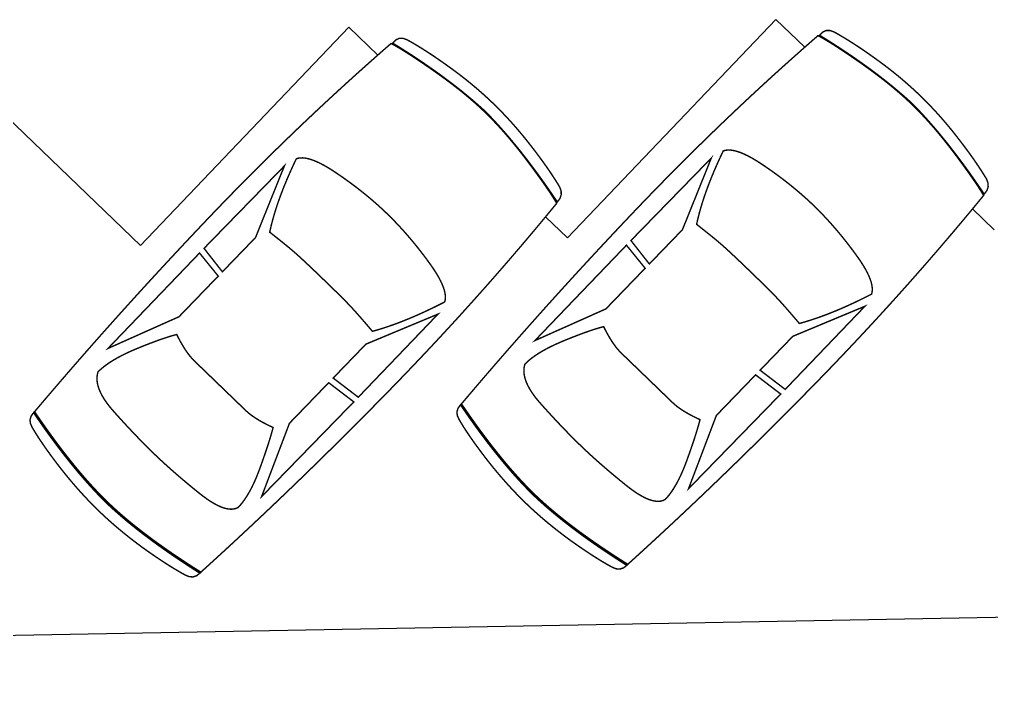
# Model space of a CAD drawing. Extents: x 346 to 515, y 162 to 297.
# Drawn here: x 401.11 to 408.7, y 176.51 to 181.78 of the extents above; entities that cross this region are included whole.
import ezdxf

# ---------------------------------------------------------------- set-up
doc = ezdxf.new("R2010")
doc.units = 0
doc.header["$LTSCALE"] = 35
for name, color, linetype in [('CAMADA_1', 7, 'CONTINUOUS'), ('LOCAÇÃO', 7, 'CONTINUOUS'), ('LPISO', 234, 'CONTINUOUS')]:
    doc.layers.add(name, color=color, linetype=linetype)

msp = doc.modelspace()

# ---------------------------------------------------------------- linework, layer by layer
at = {"layer": 'CAMADA_1', "color": 1, "linetype": 'Continuous', "const_width": 0.01109}
for points in [[(408.0764, 181.12507), (408.05984, 181.14024), (408.04307, 181.15539), (408.02609, 181.17052), (408.00891, 181.18563), (407.99152, 181.20072), (407.97392, 181.21579), (407.95612, 181.23084), (407.93811, 181.24586), (407.9199, 181.26088), (407.90149, 181.27586), (407.88287, 181.29084), (407.86405, 181.30579), (407.84503, 181.32072), (407.82581, 181.33563), (407.80639, 181.35052), (407.78677, 181.36539), (407.76695, 181.38025), (407.74693, 181.39508), (407.72672, 181.40989), (407.70631, 181.42469), (407.6857, 181.43946), (407.6649, 181.45421), (407.6439, 181.46895), (407.62271, 181.48367), (407.60133, 181.49836), (407.57976, 181.51304), (407.55799, 181.52769), (407.53603, 181.54234), (407.51388, 181.55695), (407.49154, 181.57155), (407.46901, 181.58613), (407.44629, 181.60069), (407.42338, 181.61523), (407.40029, 181.62975), (407.37701, 181.64425), (407.35355, 181.65873), (407.35355, 181.65873), (407.37732, 181.68366), (407.40408, 181.69621), (407.43399, 181.69641), (407.46723, 181.68425), (407.4866, 181.67337), (407.50634, 181.66204), (407.52646, 181.65024), (407.54695, 181.63797), (407.56781, 181.62523), (407.58903, 181.61203), (407.61061, 181.59834), (407.63255, 181.58417), (407.65485, 181.56952), (407.6775, 181.55439), (407.70049, 181.53876), (407.72384, 181.52264), (407.74753, 181.50603), (407.77156, 181.48892), (407.79592, 181.4713), (407.81762, 181.45563), (407.83912, 181.43982), (407.86042, 181.42389), (407.88153, 181.40783), (407.90243, 181.39165), (407.92313, 181.37534), (407.94363, 181.3589), (407.96391, 181.34235), (407.984, 181.32567), (408.00388, 181.30887), (408.02356, 181.29195), (408.04302, 181.27492), (408.06227, 181.25777), (408.08131, 181.2405), (408.10014, 181.22311), (408.11876, 181.20561), (408.13717, 181.188), (408.15555, 181.17009), (408.17379, 181.15199), (408.1919, 181.13371), (408.20987, 181.11523), (408.2277, 181.09656), (408.24541, 181.0777), (408.26299, 181.05865), (408.28045, 181.03939), (408.29777, 181.01993), (408.31498, 181.00028), (408.33207, 180.98042), (408.34904, 180.96035), (408.36589, 180.94008), (408.38263, 180.91959), (408.39926, 180.89889), (408.41578, 180.87798), (408.43219, 180.85685), (408.45064, 180.83311), (408.46859, 180.80969), (408.48601, 180.7866), (408.50294, 180.76383), (408.51936, 180.74139), (408.53527, 180.71929), (408.55069, 180.69751), (408.56561, 180.67608), (408.58005, 180.65499), (408.59399, 180.63424), (408.60744, 180.61384), (408.62042, 180.59379), (408.63291, 180.57409), (408.64493, 180.55476), (408.65647, 180.53578), (408.66809, 180.50462), (408.66908, 180.47458), (408.65926, 180.44566), (408.63848, 180.41785), (408.62269, 180.44129), (408.60691, 180.4645), (408.59114, 180.48751), (408.57539, 180.51029), (408.55966, 180.53287), (408.54394, 180.55523), (408.52823, 180.57738), (408.51253, 180.59931), (408.49685, 180.62102), (408.48117, 180.64252), (408.46552, 180.66381), (408.44987, 180.68487), (408.43423, 180.70572), (408.4186, 180.72636), (408.40298, 180.74678), (408.38737, 180.76698), (408.37176, 180.78696), (408.35617, 180.80673), (408.34059, 180.82628), (408.32501, 180.84561), (408.30944, 180.86472), (408.29387, 180.88362), (408.27832, 180.90229), (408.26276, 180.92075), (408.24721, 180.93898), (408.23167, 180.957), (408.21613, 180.9748), (408.2006, 180.99238), (408.18507, 181.00974), (408.16954, 181.02688), (408.15401, 181.0438), (408.13848, 181.06049), (408.12296, 181.07697), (408.10744, 181.09323), (408.09192, 181.10926), (408.0764, 181.12507)], [(404.74343, 181.0638), (404.72687, 181.07897), (404.7101, 181.09412), (404.69312, 181.10924), (404.67594, 181.12435), (404.65855, 181.13944), (404.64095, 181.15451), (404.62315, 181.16956), (404.60514, 181.18459), (404.58693, 181.1996), (404.56852, 181.21459), (404.5499, 181.22956), (404.53108, 181.24452), (404.51206, 181.25945), (404.49284, 181.27436), (404.47342, 181.28925), (404.4538, 181.30412), (404.43398, 181.31898), (404.41396, 181.33381), (404.39375, 181.34862), (404.37334, 181.36341), (404.35274, 181.37819), (404.33193, 181.39294), (404.31093, 181.40768), (404.28974, 181.42239), (404.26836, 181.43709), (404.24679, 181.45177), (404.22502, 181.46642), (404.20306, 181.48106), (404.18091, 181.49568), (404.15857, 181.51028), (404.13604, 181.52486), (404.11332, 181.53941), (404.09041, 181.55396), (404.06732, 181.56848), (404.04404, 181.58298), (404.02058, 181.59746), (404.02058, 181.59746), (404.04435, 181.62238), (404.07111, 181.63494), (404.10102, 181.63514), (404.13426, 181.62297), (404.15363, 181.6121), (404.17337, 181.60077), (404.19349, 181.58897), (404.21398, 181.5767), (404.23484, 181.56396), (404.25606, 181.55075), (404.27764, 181.53707), (404.29958, 181.5229), (404.32188, 181.50825), (404.34453, 181.49311), (404.36752, 181.47749), (404.39087, 181.46137), (404.41456, 181.44476), (404.43859, 181.42764), (404.46295, 181.41003), (404.48465, 181.39436), (404.50615, 181.37855), (404.52745, 181.36262), (404.54856, 181.34656), (404.56946, 181.33037), (404.59016, 181.31406), (404.61066, 181.29763), (404.63095, 181.28107), (404.65103, 181.2644), (404.67091, 181.2476), (404.69059, 181.23068), (404.71005, 181.21365), (404.7293, 181.19649), (404.74834, 181.17922), (404.76717, 181.16184), (404.78579, 181.14434), (404.8042, 181.12672), (404.82258, 181.10881), (404.84082, 181.09072), (404.85893, 181.07243), (404.8769, 181.05396), (404.89474, 181.03529), (404.91245, 181.01643), (404.93002, 180.99737), (404.94748, 180.97812), (404.9648, 180.95866), (404.98201, 180.93901), (404.9991, 180.91915), (405.01607, 180.89908), (405.03292, 180.8788), (405.04966, 180.85832), (405.06629, 180.83762), (405.08281, 180.81671), (405.09922, 180.79558), (405.11767, 180.77184), (405.13562, 180.74842), (405.15304, 180.72533), (405.16997, 180.70256), (405.18639, 180.68012), (405.2023, 180.65801), (405.21772, 180.63624), (405.23264, 180.6148), (405.24708, 180.59371), (405.26102, 180.57296), (405.27448, 180.55257), (405.28745, 180.53252), (405.29994, 180.51282), (405.31196, 180.49349), (405.3235, 180.47451), (405.33512, 180.44335), (405.33611, 180.41331), (405.3263, 180.38439), (405.30551, 180.35658), (405.28972, 180.38001), (405.27394, 180.40323), (405.25817, 180.42623), (405.24242, 180.44902), (405.22669, 180.4716), (405.21097, 180.49396), (405.19526, 180.5161), (405.17956, 180.53804), (405.16388, 180.55975), (405.14821, 180.58125), (405.13255, 180.60253), (405.1169, 180.6236), (405.10126, 180.64445), (405.08563, 180.66509), (405.07001, 180.68551), (405.0544, 180.70571), (405.0388, 180.72569), (405.0232, 180.74546), (405.00762, 180.76501), (404.99204, 180.78434), (404.97647, 180.80345), (404.9609, 180.82234), (404.94535, 180.84102), (404.92979, 180.85947), (404.91425, 180.87771), (404.8987, 180.89573), (404.88316, 180.91353), (404.86763, 180.93111), (404.8521, 180.94847), (404.83657, 180.96561), (404.82104, 180.98252), (404.80551, 180.99922), (404.78999, 181.0157), (404.77447, 181.03196), (404.75895, 181.04799), (404.74343, 181.0638)], [(405.12823, 178.07224), (405.1135, 178.08658), (405.09871, 178.10123), (405.08385, 178.11617), (405.06892, 178.13142), (405.05393, 178.14697), (405.03888, 178.16282), (405.02375, 178.17897), (405.00857, 178.19543), (404.99332, 178.21219), (404.978, 178.22924), (404.96262, 178.24661), (404.94718, 178.26427), (404.93167, 178.28224), (404.91609, 178.30051), (404.90046, 178.31908), (404.88475, 178.33796), (404.86899, 178.35714), (404.85316, 178.37662), (404.83727, 178.39641), (404.82131, 178.4165), (404.80529, 178.43689), (404.7892, 178.45759), (404.77306, 178.47859), (404.75685, 178.4999), (404.74057, 178.5215), (404.72424, 178.54342), (404.70783, 178.56564), (404.69137, 178.58816), (404.67485, 178.61098), (404.65826, 178.63412), (404.64161, 178.65755), (404.6249, 178.68129), (404.60812, 178.70534), (404.59129, 178.72969), (404.57439, 178.75434), (404.55743, 178.77931), (404.55743, 178.77931), (404.57293, 178.79768), (404.58847, 178.81605), (404.60402, 178.83443), (404.61961, 178.85281), (404.63522, 178.87119), (404.65087, 178.88958), (404.66653, 178.90797), (404.68222, 178.92636), (404.69794, 178.94476), (404.71369, 178.96315), (404.72947, 178.98156), (404.74527, 178.99996), (404.7611, 179.01836), (404.77695, 179.03677), (404.79284, 179.05518), (404.80874, 179.0736), (404.82468, 179.09201), (404.84064, 179.11043), (404.85663, 179.12886), (404.87264, 179.14728), (404.88868, 179.16571), (404.90475, 179.18414), (404.92085, 179.20257), (404.93697, 179.22101), (404.95312, 179.23945), (404.96929, 179.25789), (404.9855, 179.27633), (405.00172, 179.29478), (405.01798, 179.31323), (405.03426, 179.33168), (405.05057, 179.35014), (405.0669, 179.36859), (405.08327, 179.38706), (405.09966, 179.40551), (405.11607, 179.42398), (405.13251, 179.44245), (405.14898, 179.46092), (405.16547, 179.47939), (405.182, 179.49787), (405.19854, 179.51634), (405.21512, 179.53482), (405.23172, 179.55331), (405.24835, 179.57179), (405.265, 179.59028), (405.28168, 179.60877), (405.29839, 179.62726), (405.31512, 179.64576), (405.33188, 179.66425), (405.34866, 179.68275), (405.36547, 179.70125), (405.38231, 179.71976), (405.39918, 179.73827), (405.41607, 179.75677), (405.43299, 179.77529), (405.44993, 179.7938), (405.4669, 179.81232), (405.4839, 179.83083), (405.50092, 179.84936), (405.51797, 179.86788), (405.53505, 179.88641), (405.55215, 179.90493), (405.56928, 179.92346), (405.58643, 179.94199), (405.60361, 179.96053), (405.62082, 179.97907), (405.63806, 179.99761), (405.65531, 180.01615), (405.6726, 180.03469), (405.68991, 180.05324), (405.70725, 180.07178), (405.72462, 180.09034), (405.74201, 180.10889), (405.75943, 180.12744), (405.77687, 180.146), (405.79434, 180.16456), (405.81183, 180.18312), (405.82935, 180.20169), (405.8469, 180.22025), (405.86448, 180.23881), (405.88208, 180.25739), (405.88208, 180.25739), (405.89927, 180.27549), (405.91647, 180.29357), (405.93369, 180.31162), (405.95092, 180.32965), (405.96817, 180.34765), (405.98543, 180.36562), (406.00271, 180.38357), (406.02, 180.40149), (406.03731, 180.41938), (406.05463, 180.43726), (406.07196, 180.4551), (406.08931, 180.47292), (406.10668, 180.49071), (406.12406, 180.50847), (406.14145, 180.52621), (406.15886, 180.54393), (406.17628, 180.56161), (406.19372, 180.57927), (406.21117, 180.59691), (406.22864, 180.61452), (406.24612, 180.6321), (406.26361, 180.64966), (406.28112, 180.66719), (406.29865, 180.68469), (406.31619, 180.70217), (406.33374, 180.71963), (406.35131, 180.73705), (406.36889, 180.75445), (406.3865, 180.77183), (406.40411, 180.78918), (406.42174, 180.8065), (406.43938, 180.8238), (406.45704, 180.84107), (406.47471, 180.85832), (406.4924, 180.87554), (406.5101, 180.89273), (406.52781, 180.9099), (406.54555, 180.92705), (406.56329, 180.94416), (406.58106, 180.96125), (406.59883, 180.97832), (406.61662, 180.99536), (406.63443, 181.01237), (406.65225, 181.02936), (406.67008, 181.04632), (406.68793, 181.06326), (406.7058, 181.08017), (406.72368, 181.09705), (406.74157, 181.11391), (406.75948, 181.13074), (406.77741, 181.14755), (406.79535, 181.16433), (406.8133, 181.18109), (406.83127, 181.19782), (406.84925, 181.21453), (406.86726, 181.2312), (406.88527, 181.24786), (406.9033, 181.26449), (406.92134, 181.28109), (406.9394, 181.29766), (406.95748, 181.31422), (406.97557, 181.33074), (406.99367, 181.34724), (407.01179, 181.36372), (407.02993, 181.38017), (407.04808, 181.39659), (407.06624, 181.41299), (407.08442, 181.42936), (407.10262, 181.44571), (407.12083, 181.46202), (407.13905, 181.47832), (407.15729, 181.49459), (407.17555, 181.51084), (407.19382, 181.52706), (407.2121, 181.54325), (407.2304, 181.55941), (407.24872, 181.57556), (407.26705, 181.59167), (407.2854, 181.60777), (407.30376, 181.62383), (407.32213, 181.63988), (407.34053, 181.65589), (407.34053, 181.65589), (407.35448, 181.64865), (407.3696, 181.64042), (407.3859, 181.63119), (407.40337, 181.62097), (407.422, 181.60975), (407.4418, 181.59756), (407.46275, 181.58437), (407.48487, 181.57021), (407.50814, 181.55507), (407.53255, 181.53895), (407.55812, 181.52187), (407.58484, 181.50381), (407.61269, 181.48479), (407.64168, 181.46481), (407.67181, 181.44387), (407.6948, 181.42768), (407.71748, 181.41152), (407.73985, 181.39537), (407.76191, 181.37923), (407.78364, 181.3631), (407.80507, 181.34698), (407.82619, 181.33087), (407.84698, 181.31476), (407.86747, 181.29864), (407.88764, 181.28253), (407.9075, 181.26641), (407.92704, 181.25028), (407.94628, 181.23414), (407.96519, 181.21799), (407.9838, 181.20182), (408.00209, 181.18563), (408.02007, 181.16942), (408.03773, 181.15319), (408.05509, 181.13693), (408.07212, 181.12064), (408.08899, 181.10419), (408.10585, 181.08741), (408.12268, 181.07033), (408.1395, 181.05293), (408.15631, 181.03522), (408.17311, 181.01721), (408.18989, 180.99888), (408.20667, 180.98024), (408.22345, 180.96129), (408.24022, 180.94204), (408.25699, 180.92248), (408.27376, 180.90261), (408.29054, 180.88243), (408.30732, 180.86195), (408.32411, 180.84117), (408.3409, 180.82008), (408.35771, 180.79869), (408.37453, 180.777), (408.39136, 180.755), (408.40821, 180.73271), (408.43002, 180.70349), (408.45087, 180.67535), (408.47074, 180.64828), (408.48964, 180.62228), (408.50757, 180.59736), (408.52453, 180.57352), (408.54052, 180.55075), (408.55553, 180.52906), (408.56958, 180.50844), (408.58265, 180.4889), (408.59475, 180.47043), (408.60588, 180.45304), (408.61604, 180.43672), (408.62522, 180.42148), (408.63344, 180.40731), (408.63344, 180.40731), (408.61801, 180.38843), (408.60255, 180.36957), (408.58707, 180.35072), (408.57157, 180.33188), (408.55604, 180.31306), (408.54049, 180.29425), (408.5249, 180.27545), (408.5093, 180.25667), (408.49367, 180.2379), (408.47802, 180.21915), (408.46233, 180.20041), (408.44663, 180.18168), (408.4309, 180.16296), (408.41514, 180.14426), (408.39936, 180.12557), (408.38356, 180.10689), (408.36773, 180.08823), (408.35187, 180.06958), (408.33599, 180.05094), (408.32008, 180.03232), (408.30415, 180.01371), (408.28819, 179.99512), (408.27221, 179.97653), (408.25621, 179.95796), (408.24017, 179.93941), (408.22412, 179.92086), (408.20804, 179.90233), (408.19193, 179.88381), (408.1758, 179.86531), (408.15964, 179.84681), (408.14346, 179.82833), (408.12725, 179.80987), (408.11102, 179.79142), (408.09476, 179.77298), (408.07848, 179.75455), (408.06217, 179.73613), (408.04584, 179.71773), (408.02948, 179.69934), (408.0131, 179.68097), (407.99669, 179.66261), (407.98025, 179.64426), (407.9638, 179.62592), (407.94731, 179.60759), (407.9308, 179.58928), (407.91427, 179.57098), (407.89771, 179.55269), (407.88113, 179.53442), (407.86452, 179.51616), (407.84788, 179.49791), (407.83122, 179.47967), (407.81454, 179.46145), (407.79783, 179.44324), (407.7811, 179.42504), (407.76434, 179.40686), (407.74755, 179.38868), (407.73074, 179.37053), (407.7139, 179.35238), (407.69704, 179.33424), (407.68016, 179.31612), (407.66325, 179.29801), (407.64631, 179.27991), (407.62935, 179.26182), (407.61237, 179.24375), (407.59536, 179.22569), (407.57832, 179.20764), (407.56126, 179.1896), (407.54417, 179.17158), (407.52706, 179.15357), (407.50993, 179.13557), (407.49277, 179.11758), (407.47558, 179.09961), (407.45837, 179.08164), (407.44113, 179.06369), (407.42387, 179.04575), (407.40658, 179.02783), (407.38927, 179.00991), (407.37193, 178.99201), (407.35457, 178.97412), (407.33719, 178.95624), (407.31977, 178.93838), (407.30233, 178.92053), (407.28487, 178.90268), (407.28487, 178.90268), (407.26696, 178.88441), (407.24905, 178.86617), (407.23114, 178.84796), (407.21323, 178.82976), (407.19533, 178.8116), (407.17742, 178.79347), (407.15952, 178.77535), (407.14162, 178.75727), (407.12371, 178.73921), (407.10581, 178.72118), (407.08791, 178.70317), (407.07001, 178.68519), (407.05211, 178.66724), (407.03422, 178.64931), (407.01632, 178.63141), (406.99843, 178.61354), (406.98054, 178.59569), (406.96265, 178.57787), (406.94476, 178.56007), (406.92687, 178.5423), (406.90898, 178.52456), (406.89109, 178.50685), (406.87321, 178.48916), (406.85532, 178.4715), (406.83744, 178.45386), (406.81956, 178.43626), (406.80167, 178.41867), (406.7838, 178.40112), (406.76592, 178.38359), (406.74804, 178.36609), (406.73016, 178.34862), (406.71229, 178.33117), (406.69442, 178.31375), (406.67654, 178.29635), (406.65867, 178.27899), (406.6408, 178.26165), (406.62293, 178.24433), (406.60506, 178.22704), (406.5872, 178.20978), (406.56933, 178.19255), (406.55147, 178.17535), (406.5336, 178.15817), (406.51574, 178.14102), (406.49788, 178.12389), (406.48002, 178.10679), (406.46216, 178.08972), (406.4443, 178.07268), (406.42645, 178.05566), (406.40859, 178.03868), (406.39074, 178.02171), (406.37289, 178.00478), (406.35503, 177.98787), (406.33719, 177.97099), (406.31933, 177.95414), (406.30149, 177.93731), (406.28364, 177.92051), (406.26579, 177.90374), (406.24795, 177.887), (406.2301, 177.87028), (406.21226, 177.85359), (406.19442, 177.83693), (406.17658, 177.8203), (406.15874, 177.80369), (406.1409, 177.78711), (406.12307, 177.77056), (406.10523, 177.75403), (406.0874, 177.73754), (406.06956, 177.72106), (406.05173, 177.70463), (406.0339, 177.68821), (406.01607, 177.67182), (405.99824, 177.65546), (405.98041, 177.63913), (405.96259, 177.62283), (405.94476, 177.60655), (405.92694, 177.59031), (405.90911, 177.57408), (405.89129, 177.55789), (405.87347, 177.54173), (405.85566, 177.52559), (405.85566, 177.52559), (405.82997, 177.54181), (405.80461, 177.55797), (405.77956, 177.57407), (405.75482, 177.59011), (405.7304, 177.60609), (405.70629, 177.62202), (405.6825, 177.63788), (405.65902, 177.65369), (405.63585, 177.66943), (405.61301, 177.68512), (405.59047, 177.70075), (405.56824, 177.71632), (405.54633, 177.73183), (405.52473, 177.74728), (405.50345, 177.76267), (405.48248, 177.778), (405.46181, 177.79327), (405.44146, 177.80849), (405.42142, 177.82365), (405.4017, 177.83874), (405.38228, 177.85378), (405.36318, 177.86876), (405.34438, 177.88367), (405.3259, 177.89853), (405.30773, 177.91333), (405.28986, 177.92808), (405.27231, 177.94276), (405.25507, 177.95738), (405.23813, 177.97195), (405.22151, 177.98645), (405.20519, 178.00089), (405.18918, 178.01528), (405.17348, 178.02961), (405.15809, 178.04388), (405.14301, 178.05809), (405.12823, 178.07224)], [(401.79526, 178.01096), (401.78053, 178.02531), (401.76574, 178.03995), (401.75088, 178.0549), (401.73595, 178.07014), (401.72096, 178.08569), (401.70591, 178.10154), (401.69079, 178.1177), (401.6756, 178.13415), (401.66035, 178.15091), (401.64503, 178.16797), (401.62965, 178.18533), (401.61421, 178.203), (401.5987, 178.22097), (401.58312, 178.23924), (401.56749, 178.25781), (401.55179, 178.27669), (401.53602, 178.29587), (401.52019, 178.31535), (401.5043, 178.33514), (401.48834, 178.35523), (401.47232, 178.37562), (401.45623, 178.39632), (401.44009, 178.41732), (401.42388, 178.43862), (401.4076, 178.46023), (401.39127, 178.48215), (401.37486, 178.50436), (401.35841, 178.52689), (401.34188, 178.54971), (401.32529, 178.57284), (401.30864, 178.59628), (401.29193, 178.62002), (401.27515, 178.64407), (401.25832, 178.66842), (401.24142, 178.69307), (401.22446, 178.71803), (401.22446, 178.71803), (401.23996, 178.7364), (401.2555, 178.75478), (401.27105, 178.77316), (401.28664, 178.79154), (401.30226, 178.80992), (401.3179, 178.82831), (401.33356, 178.8467), (401.34925, 178.86509), (401.36497, 178.88348), (401.38072, 178.90188), (401.3965, 178.92028), (401.4123, 178.93868), (401.42813, 178.95709), (401.44398, 178.9755), (401.45987, 178.99391), (401.47577, 179.01233), (401.49171, 179.03074), (401.50767, 179.04916), (401.52366, 179.06759), (401.53967, 179.08601), (401.55571, 179.10444), (401.57178, 179.12287), (401.58788, 179.1413), (401.604, 179.15974), (401.62015, 179.17818), (401.63632, 179.19662), (401.65253, 179.21506), (401.66875, 179.23351), (401.68501, 179.25196), (401.70129, 179.27041), (401.7176, 179.28887), (401.73393, 179.30732), (401.7503, 179.32578), (401.76669, 179.34424), (401.7831, 179.36271), (401.79954, 179.38117), (401.81601, 179.39965), (401.8325, 179.41812), (401.84903, 179.43659), (401.86557, 179.45507), (401.88215, 179.47355), (401.89875, 179.49203), (401.91538, 179.51052), (401.93203, 179.52901), (401.94871, 179.5475), (401.96542, 179.56599), (401.98215, 179.58448), (401.99891, 179.60298), (402.01569, 179.62148), (402.03251, 179.63998), (402.04934, 179.65849), (402.06621, 179.67699), (402.0831, 179.6955), (402.10002, 179.71401), (402.11696, 179.73253), (402.13393, 179.75104), (402.15093, 179.76956), (402.16795, 179.78808), (402.185, 179.80661), (402.20208, 179.82513), (402.21918, 179.84366), (402.23631, 179.86219), (402.25346, 179.88072), (402.27064, 179.89926), (402.28785, 179.9178), (402.30509, 179.93633), (402.32235, 179.95487), (402.33963, 179.97342), (402.35694, 179.99197), (402.37428, 180.01051), (402.39165, 180.02906), (402.40904, 180.04762), (402.42646, 180.06617), (402.4439, 180.08473), (402.46137, 180.10329), (402.47886, 180.12185), (402.49638, 180.14041), (402.51393, 180.15898), (402.53151, 180.17754), (402.54911, 180.19611), (402.54911, 180.19611), (402.5663, 180.21422), (402.5835, 180.2323), (402.60072, 180.25035), (402.61795, 180.26838), (402.6352, 180.28637), (402.65247, 180.30435), (402.66974, 180.3223), (402.68703, 180.34022), (402.70434, 180.35811), (402.72166, 180.37598), (402.73899, 180.39383), (402.75634, 180.41164), (402.77371, 180.42943), (402.79109, 180.4472), (402.80848, 180.46494), (402.82589, 180.48265), (402.84331, 180.50034), (402.86075, 180.518), (402.8782, 180.53564), (402.89567, 180.55324), (402.91315, 180.57083), (402.93064, 180.58839), (402.94815, 180.60592), (402.96568, 180.62342), (402.98322, 180.6409), (403.00077, 180.65835), (403.01834, 180.67578), (403.03593, 180.69318), (403.05353, 180.71056), (403.07114, 180.72791), (403.08877, 180.74523), (403.10641, 180.76253), (403.12407, 180.7798), (403.14174, 180.79704), (403.15943, 180.81427), (403.17713, 180.83146), (403.19484, 180.84863), (403.21258, 180.86577), (403.23032, 180.88289), (403.24809, 180.89998), (403.26586, 180.91704), (403.28365, 180.93408), (403.30146, 180.9511), (403.31928, 180.96808), (403.33711, 180.98505), (403.35496, 181.00198), (403.37283, 181.01889), (403.39071, 181.03578), (403.4086, 181.05264), (403.42651, 181.06947), (403.44444, 181.08628), (403.46238, 181.10306), (403.48033, 181.11982), (403.4983, 181.13655), (403.51628, 181.15325), (403.53429, 181.16993), (403.5523, 181.18658), (403.57033, 181.20321), (403.58837, 181.21981), (403.60643, 181.23639), (403.62451, 181.25294), (403.6426, 181.26947), (403.6607, 181.28597), (403.67882, 181.30244), (403.69696, 181.31889), (403.71511, 181.33532), (403.73327, 181.35171), (403.75145, 181.36809), (403.76965, 181.38443), (403.78786, 181.40075), (403.80608, 181.41705), (403.82432, 181.43332), (403.84258, 181.44956), (403.86085, 181.46578), (403.87913, 181.48197), (403.89743, 181.49814), (403.91575, 181.51429), (403.93408, 181.5304), (403.95243, 181.5465), (403.97079, 181.56256), (403.98916, 181.5786), (404.00756, 181.59462), (404.00756, 181.59462), (404.02151, 181.58738), (404.03663, 181.57915), (404.05293, 181.56992), (404.0704, 181.55969), (404.08903, 181.54848), (404.10883, 181.53628), (404.12978, 181.5231), (404.1519, 181.50893), (404.17517, 181.4938), (404.19958, 181.47768), (404.22515, 181.46059), (404.25187, 181.44254), (404.27972, 181.42352), (404.30871, 181.40353), (404.33884, 181.38259), (404.36183, 181.36641), (404.38451, 181.35024), (404.40688, 181.33409), (404.42894, 181.31795), (404.45068, 181.30183), (404.4721, 181.28571), (404.49322, 181.2696), (404.51401, 181.25348), (404.5345, 181.23737), (404.55467, 181.22126), (404.57453, 181.20514), (404.59407, 181.18901), (404.61331, 181.17287), (404.63223, 181.15672), (404.65083, 181.14055), (404.66912, 181.12436), (404.6871, 181.10815), (404.70476, 181.09192), (404.72212, 181.07566), (404.73915, 181.05937), (404.75603, 181.04291), (404.77288, 181.02614), (404.78971, 181.00906), (404.80653, 180.99166), (404.82334, 180.97395), (404.84014, 180.95593), (404.85692, 180.9376), (404.8737, 180.91896), (404.89048, 180.90002), (404.90725, 180.88076), (404.92402, 180.8612), (404.94079, 180.84133), (404.95757, 180.82116), (404.97435, 180.80068), (404.99114, 180.7799), (405.00793, 180.75881), (405.02474, 180.73742), (405.04156, 180.71573), (405.05839, 180.69373), (405.07524, 180.67144), (405.09706, 180.64222), (405.1179, 180.61407), (405.13777, 180.587), (405.15667, 180.56101), (405.1746, 180.53609), (405.19156, 180.51225), (405.20755, 180.48948), (405.22256, 180.46778), (405.23661, 180.44717), (405.24968, 180.42762), (405.26178, 180.40916), (405.27291, 180.39176), (405.28307, 180.37545), (405.29225, 180.3602), (405.30047, 180.34604), (405.30047, 180.34604), (405.28504, 180.32716), (405.26958, 180.3083), (405.2541, 180.28945), (405.2386, 180.27061), (405.22307, 180.25179), (405.20752, 180.23298), (405.19193, 180.21418), (405.17633, 180.1954), (405.1607, 180.17663), (405.14505, 180.15788), (405.12936, 180.13913), (405.11366, 180.1204), (405.09793, 180.10169), (405.08217, 180.08298), (405.06639, 180.0643), (405.05059, 180.04562), (405.03476, 180.02696), (405.0189, 180.00831), (405.00302, 179.98967), (404.98711, 179.97105), (404.97118, 179.95244), (404.95522, 179.93384), (404.93924, 179.91526), (404.92324, 179.89669), (404.9072, 179.87813), (404.89115, 179.85959), (404.87507, 179.84106), (404.85896, 179.82254), (404.84283, 179.80403), (404.82667, 179.78554), (404.81049, 179.76706), (404.79428, 179.7486), (404.77805, 179.73014), (404.76179, 179.7117), (404.74551, 179.69328), (404.7292, 179.67486), (404.71287, 179.65646), (404.69651, 179.63807), (404.68013, 179.6197), (404.66372, 179.60133), (404.64728, 179.58298), (404.63083, 179.56465), (404.61434, 179.54632), (404.59784, 179.52801), (404.5813, 179.50971), (404.56474, 179.49142), (404.54816, 179.47315), (404.53155, 179.45489), (404.51491, 179.43664), (404.49825, 179.4184), (404.48157, 179.40018), (404.46486, 179.38197), (404.44813, 179.36377), (404.43137, 179.34558), (404.41458, 179.32741), (404.39777, 179.30925), (404.38094, 179.2911), (404.36407, 179.27297), (404.34719, 179.25484), (404.33028, 179.23673), (404.31334, 179.21864), (404.29638, 179.20055), (404.2794, 179.18248), (404.26239, 179.16442), (404.24535, 179.14637), (404.22829, 179.12833), (404.2112, 179.11031), (404.19409, 179.0923), (404.17696, 179.0743), (404.1598, 179.05631), (404.14261, 179.03833), (404.1254, 179.02037), (404.10816, 179.00242), (404.0909, 178.98448), (404.07361, 178.96655), (404.0563, 178.94864), (404.03896, 178.93074), (404.0216, 178.91285), (404.00422, 178.89497), (403.9868, 178.8771), (403.96937, 178.85925), (403.9519, 178.84141), (403.9519, 178.84141), (403.93399, 178.82314), (403.91608, 178.8049), (403.89817, 178.78668), (403.88027, 178.76849), (403.86236, 178.75033), (403.84445, 178.73219), (403.82655, 178.71408), (403.80865, 178.696), (403.79074, 178.67794), (403.77284, 178.6599), (403.75494, 178.6419), (403.73704, 178.62392), (403.71914, 178.60597), (403.70125, 178.58804), (403.68335, 178.57014), (403.66546, 178.55226), (403.64757, 178.53442), (403.62968, 178.51659), (403.61179, 178.4988), (403.5939, 178.48103), (403.57601, 178.46329), (403.55812, 178.44558), (403.54024, 178.42789), (403.52235, 178.41023), (403.50447, 178.39259), (403.48659, 178.37498), (403.4687, 178.3574), (403.45083, 178.33985), (403.43295, 178.32232), (403.41507, 178.30482), (403.39719, 178.28734), (403.37932, 178.26989), (403.36145, 178.25248), (403.34357, 178.23508), (403.3257, 178.21771), (403.30783, 178.20037), (403.28996, 178.18306), (403.27209, 178.16577), (403.25423, 178.14851), (403.23636, 178.13128), (403.2185, 178.11408), (403.20063, 178.0969), (403.18277, 178.07974), (403.16491, 178.06262), (403.14705, 178.04552), (403.12919, 178.02845), (403.11134, 178.01141), (403.09348, 177.99439), (403.07562, 177.9774), (403.05777, 177.96044), (403.03992, 177.94351), (403.02206, 177.9266), (403.00422, 177.90972), (402.98636, 177.89286), (402.96852, 177.87604), (402.95067, 177.85924), (402.93282, 177.84247), (402.91498, 177.82572), (402.89713, 177.80901), (402.87929, 177.79232), (402.86145, 177.77566), (402.84361, 177.75902), (402.82577, 177.74242), (402.80793, 177.72584), (402.7901, 177.70929), (402.77226, 177.69276), (402.75443, 177.67626), (402.73659, 177.65979), (402.71876, 177.64335), (402.70093, 177.62694), (402.6831, 177.61055), (402.66527, 177.59419), (402.64744, 177.57786), (402.62962, 177.56156), (402.61179, 177.54528), (402.59397, 177.52903), (402.57615, 177.51281), (402.55832, 177.49662), (402.5405, 177.48045), (402.52269, 177.46432), (402.52269, 177.46432), (402.497, 177.48053), (402.47164, 177.4967), (402.44659, 177.5128), (402.42185, 177.52884), (402.39743, 177.54482), (402.37332, 177.56074), (402.34953, 177.57661), (402.32605, 177.59241), (402.30289, 177.60816), (402.28004, 177.62385), (402.2575, 177.63948), (402.23527, 177.65504), (402.21336, 177.67056), (402.19176, 177.68601), (402.17048, 177.7014), (402.14951, 177.71673), (402.12884, 177.732), (402.10849, 177.74722), (402.08846, 177.76237), (402.06873, 177.77747), (402.04931, 177.79251), (402.03021, 177.80748), (402.01141, 177.8224), (401.99293, 177.83726), (401.97476, 177.85206), (401.95689, 177.8668), (401.93934, 177.88148), (401.9221, 177.89611), (401.90516, 177.91067), (401.88854, 177.92518), (401.87222, 177.93962), (401.85621, 177.95401), (401.84051, 177.96834), (401.82512, 177.98261), (401.81004, 177.99682), (401.79526, 178.01096)], [(403.47773, 179.75316), (403.50559, 179.7262), (403.53176, 179.70077), (403.55626, 179.67686), (403.57909, 179.65445), (403.60026, 179.63355), (403.61979, 179.61413), (403.63768, 179.59618), (403.65394, 179.57971), (403.66859, 179.56468), (403.68163, 179.55111), (403.69447, 179.53748), (403.70847, 179.52231), (403.72365, 179.5056), (403.73998, 179.48737), (403.75747, 179.4676), (403.77611, 179.44631), (403.79589, 179.4235), (403.81682, 179.39918), (403.83888, 179.37336), (403.86207, 179.34603), (403.8833, 179.3519), (403.90472, 179.35808), (403.92632, 179.36459), (403.94811, 179.37142), (403.9701, 179.37857), (403.99228, 179.38604), (404.01465, 179.39383), (404.03722, 179.40194), (404.05998, 179.41038), (404.08294, 179.41913), (404.10611, 179.42821), (404.12947, 179.4376), (404.15304, 179.44732), (404.17682, 179.45736), (404.20079, 179.46772), (404.22498, 179.4784), (404.24937, 179.48941), (404.27398, 179.50073), (404.2988, 179.51237), (404.32383, 179.52434), (404.34908, 179.53663), (404.37454, 179.54924), (404.40022, 179.56217), (404.42613, 179.57542), (404.42998, 179.59109), (404.43161, 179.60818), (404.43099, 179.62668), (404.42812, 179.6466), (404.423, 179.66793), (404.4156, 179.69067), (404.40593, 179.71483), (404.39397, 179.74041), (404.37971, 179.76739), (404.36315, 179.79579), (404.34427, 179.82561), (404.32307, 179.85683), (404.29954, 179.88947), (404.28287, 179.91214), (404.26614, 179.9345), (404.24935, 179.95656), (404.2325, 179.97831), (404.21559, 179.99975), (404.19863, 180.02088), (404.18161, 180.0417), (404.16454, 180.06221), (404.14743, 180.08241), (404.13026, 180.1023), (404.11306, 180.12187), (404.09581, 180.14114), (404.07852, 180.16008), (404.06119, 180.17872), (404.04383, 180.19703), (404.02644, 180.21504), (404.00901, 180.23272), (403.99156, 180.25009), (403.97408, 180.26714), (403.97408, 180.26714), (403.95618, 180.28426), (403.93799, 180.30131), (403.91953, 180.31828), (403.90079, 180.33517), (403.88176, 180.352), (403.86245, 180.36874), (403.84285, 180.38542), (403.82297, 180.40202), (403.80278, 180.41855), (403.78231, 180.43501), (403.76154, 180.4514), (403.74047, 180.46772), (403.71909, 180.48397), (403.69742, 180.50016), (403.67543, 180.51628), (403.65315, 180.53233), (403.63054, 180.54831), (403.60763, 180.56424), (403.5844, 180.58009), (403.5844, 180.58009), (403.55115, 180.60229), (403.51936, 180.62224), (403.48905, 180.63992), (403.46022, 180.65537), (403.43286, 180.66856), (403.407, 180.67952), (403.38262, 180.68824), (403.35973, 180.69474), (403.33835, 180.69901), (403.31847, 180.70106), (403.3001, 180.70089), (403.28324, 180.69852), (403.2679, 180.69394), (403.25516, 180.66716), (403.24277, 180.64064), (403.23073, 180.61438), (403.21906, 180.58838), (403.20775, 180.56263), (403.19679, 180.53714), (403.18618, 180.5119), (403.17594, 180.48691), (403.16604, 180.46217), (403.15651, 180.43769), (403.14732, 180.41345), (403.1385, 180.38946), (403.13002, 180.36572), (403.12191, 180.34222), (403.11414, 180.31897), (403.10673, 180.29596), (403.09967, 180.27319), (403.09296, 180.25067), (403.0866, 180.22838), (403.0806, 180.20634), (403.07494, 180.18453), (403.06964, 180.16296), (403.06469, 180.14162), (403.06009, 180.12051), (403.09039, 180.09671), (403.11884, 180.07418), (403.14546, 180.05292), (403.17022, 180.03294), (403.19313, 180.01424), (403.21416, 179.99684), (403.23333, 179.98074), (403.25062, 179.96595), (403.26602, 179.95247), (403.28009, 179.93986), (403.29576, 179.92561), (403.31301, 179.90972), (403.33184, 179.8922), (403.35224, 179.87306), (403.37422, 179.8523), (403.39776, 179.82992), (403.42286, 179.80594), (403.44952, 179.78035), (403.47773, 179.75316)], [(406.50775, 180.69956), (405.88036, 180.05523), (406.02383, 179.87215), (406.28228, 180.13977), (406.50775, 180.69956)], [(406.8107, 179.81443), (406.83856, 179.78747), (406.86473, 179.76204), (406.88923, 179.73813), (406.91206, 179.71572), (406.93323, 179.69482), (406.95276, 179.6754), (406.97065, 179.65745), (406.98691, 179.64098), (407.00156, 179.62595), (407.0146, 179.61238), (407.02744, 179.59875), (407.04144, 179.58358), (407.05662, 179.56687), (407.07295, 179.54864), (407.09044, 179.52887), (407.10908, 179.50758), (407.12886, 179.48477), (407.14979, 179.46046), (407.17185, 179.43463), (407.19504, 179.4073), (407.21627, 179.41317), (407.23769, 179.41936), (407.25929, 179.42586), (407.28108, 179.43269), (407.30307, 179.43984), (407.32525, 179.44731), (407.34762, 179.4551), (407.37019, 179.46322), (407.39295, 179.47165), (407.41591, 179.4804), (407.43908, 179.48948), (407.46244, 179.49888), (407.48601, 179.5086), (407.50979, 179.51863), (407.53376, 179.52899), (407.55795, 179.53967), (407.58234, 179.55068), (407.60695, 179.562), (407.63177, 179.57365), (407.6568, 179.58561), (407.68205, 179.5979), (407.70751, 179.61051), (407.73319, 179.62344), (407.7591, 179.63669), (407.76295, 179.65237), (407.76457, 179.66945), (407.76396, 179.68795), (407.76109, 179.70787), (407.75597, 179.7292), (407.74857, 179.75195), (407.7389, 179.77611), (407.72694, 179.80168), (407.71268, 179.82867), (407.69612, 179.85707), (407.67724, 179.88688), (407.65604, 179.91811), (407.63251, 179.95075), (407.61584, 179.97341), (407.59911, 179.99578), (407.58232, 180.01783), (407.56547, 180.03958), (407.54856, 180.06102), (407.5316, 180.08215), (407.51458, 180.10297), (407.49751, 180.12348), (407.4804, 180.14368), (407.46323, 180.16357), (407.44603, 180.18315), (407.42878, 180.20241), (407.41149, 180.22136), (407.39416, 180.23999), (407.3768, 180.25831), (407.35941, 180.27631), (407.34198, 180.294), (407.32453, 180.31136), (407.30705, 180.32841), (407.30705, 180.32841), (407.28915, 180.34554), (407.27096, 180.36258), (407.2525, 180.37955), (407.23376, 180.39645), (407.21473, 180.41327), (407.19542, 180.43001), (407.17582, 180.44669), (407.15594, 180.46329), (407.13575, 180.47982), (407.11528, 180.49628), (407.09451, 180.51267), (407.07343, 180.52899), (407.05206, 180.54525), (407.03039, 180.56143), (407.0084, 180.57755), (406.98612, 180.5936), (406.96351, 180.60959), (406.9406, 180.62551), (406.91737, 180.64136), (406.91737, 180.64136), (406.88412, 180.66357), (406.85233, 180.68351), (406.82202, 180.7012), (406.79319, 180.71664), (406.76583, 180.72983), (406.73996, 180.74079), (406.71559, 180.74951), (406.6927, 180.75601), (406.67132, 180.76028), (406.65144, 180.76233), (406.63307, 180.76216), (406.61621, 180.75979), (406.60087, 180.75521), (406.58812, 180.72843), (406.57574, 180.70191), (406.5637, 180.67565), (406.55203, 180.64965), (406.54072, 180.6239), (406.52976, 180.59841), (406.51915, 180.57317), (406.5089, 180.54818), (406.49901, 180.52345), (406.48948, 180.49896), (406.48029, 180.47472), (406.47147, 180.45073), (406.46299, 180.42699), (406.45488, 180.40349), (406.44711, 180.38024), (406.4397, 180.35723), (406.43264, 180.33447), (406.42593, 180.31194), (406.41957, 180.28966), (406.41357, 180.26761), (406.40791, 180.2458), (406.40261, 180.22423), (406.39766, 180.20289), (406.39306, 180.18179), (406.42335, 180.15799), (406.45181, 180.13545), (406.47843, 180.11419), (406.50319, 180.09421), (406.5261, 180.07551), (406.54713, 180.05811), (406.5663, 180.04201), (406.58359, 180.02722), (406.59899, 180.01375), (406.61306, 180.00113), (406.62872, 179.98688), (406.64598, 179.97099), (406.66481, 179.95348), (406.68521, 179.93433), (406.70719, 179.91357), (406.73073, 179.89119), (406.75583, 179.86721), (406.78249, 179.84162), (406.8107, 179.81443)], [(403.17478, 180.63829), (402.54739, 179.99395), (402.69086, 179.81088), (402.94931, 180.0785), (403.17478, 180.63829)], [(405.68494, 179.52123), (405.99132, 179.83848), (405.84528, 180.0189), (405.13079, 179.27372), (405.68494, 179.52123)], [(402.35197, 179.45996), (402.65835, 179.77721), (402.51231, 179.95762), (401.79782, 179.21245), (402.35197, 179.45996)], [(403.81154, 179.24583), (403.55566, 178.98087), (403.75169, 178.83094), (404.37376, 179.48041), (403.81154, 179.24583)], [(407.14451, 179.3071), (406.88863, 179.04214), (407.08466, 178.89222), (407.70673, 179.54169), (407.14451, 179.3071)], [(405.49194, 178.44885), (405.50807, 178.43337), (405.52459, 178.4177), (405.54148, 178.40187), (405.55876, 178.38586), (405.57642, 178.36968), (405.59447, 178.35332), (405.61291, 178.33679), (405.63174, 178.32008), (405.65097, 178.30319), (405.6706, 178.28613), (405.69062, 178.26888), (405.71106, 178.25146), (405.73189, 178.23385), (405.75314, 178.21606), (405.7748, 178.19809), (405.79688, 178.17993), (405.81937, 178.16159), (405.84228, 178.14307), (405.87345, 178.11877), (405.90333, 178.09707), (405.93194, 178.07795), (405.95926, 178.06145), (405.9853, 178.04755), (406.01006, 178.03628), (406.03353, 178.02764), (406.05572, 178.02165), (406.07663, 178.0183), (406.09625, 178.01762), (406.11459, 178.01961), (406.13164, 178.02428), (406.14741, 178.03164), (406.14741, 178.03164), (406.16118, 178.04662), (406.17482, 178.06292), (406.18832, 178.08056), (406.20168, 178.09952), (406.21489, 178.11981), (406.22793, 178.14143), (406.2408, 178.16437), (406.25349, 178.18865), (406.26598, 178.21425), (406.27827, 178.24117), (406.29035, 178.26942), (406.30221, 178.299), (406.31384, 178.3299), (406.3251, 178.36098), (406.33585, 178.39109), (406.34608, 178.42021), (406.3558, 178.44834), (406.365, 178.47548), (406.37368, 178.50161), (406.38184, 178.52674), (406.38947, 178.55084), (406.39657, 178.57392), (406.40315, 178.59597), (406.40919, 178.61697), (406.4147, 178.63693), (406.41967, 178.65584), (406.41967, 178.65584), (406.38818, 178.67065), (406.35867, 178.68543), (406.33113, 178.70019), (406.30555, 178.7149), (406.28192, 178.72959), (406.26021, 178.74425), (406.24042, 178.75888), (406.22253, 178.77348), (406.20653, 178.78804), (406.19233, 178.80175), (406.17686, 178.8167), (406.16009, 178.83289), (406.14203, 178.85033), (406.12268, 178.86902), (406.10202, 178.88897), (406.08006, 178.91018), (406.05678, 178.93266), (406.03219, 178.95641), (406.00627, 178.98144), (405.98056, 179.00627), (405.95608, 179.02991), (405.93284, 179.05236), (405.91083, 179.07361), (405.89007, 179.09366), (405.87055, 179.1125), (405.85229, 179.13014), (405.83529, 179.14655), (405.81956, 179.16175), (405.8051, 179.17571), (405.8051, 179.17571), (405.78999, 179.1912), (405.77479, 179.20855), (405.75953, 179.22777), (405.74421, 179.24887), (405.72886, 179.27183), (405.71348, 179.29667), (405.69808, 179.32337), (405.68269, 179.35195), (405.66732, 179.3824), (405.64803, 179.37732), (405.6278, 179.37158), (405.60662, 179.36518), (405.5845, 179.35814), (405.56145, 179.35047), (405.53746, 179.34216), (405.51253, 179.33324), (405.48667, 179.32369), (405.45989, 179.31354), (405.43218, 179.30278), (405.40354, 179.29143), (405.37397, 179.2795), (405.34349, 179.26698), (405.31338, 179.25393), (405.28451, 179.24077), (405.25691, 179.22752), (405.23057, 179.21416), (405.20551, 179.2007), (405.18173, 179.18713), (405.15925, 179.17347), (405.13807, 179.15971), (405.11821, 179.14585), (405.09968, 179.13188), (405.08247, 179.11782), (405.06662, 179.10365), (405.05211, 179.08938), (405.04752, 179.0707), (405.04504, 179.05144), (405.04468, 179.03161), (405.04644, 179.0112), (405.05031, 178.99021), (405.0563, 178.96864), (405.06441, 178.9465), (405.07463, 178.92378), (405.08697, 178.90048), (405.10143, 178.87661), (405.11801, 178.85217), (405.1367, 178.82714), (405.15751, 178.80154), (405.18044, 178.77536), (405.18044, 178.77536), (405.19996, 178.75357), (405.21934, 178.73211), (405.23856, 178.71096), (405.25764, 178.69014), (405.27656, 178.66964), (405.29533, 178.64947), (405.31396, 178.62961), (405.33243, 178.61008), (405.35076, 178.59088), (405.36893, 178.572), (405.38695, 178.55344), (405.40483, 178.5352), (405.42255, 178.51728), (405.44012, 178.49969), (405.45754, 178.48242), (405.47482, 178.46548), (405.49194, 178.44885)], [(402.15897, 178.38758), (402.1751, 178.37209), (402.19162, 178.35643), (402.20851, 178.3406), (402.22579, 178.32459), (402.24345, 178.30841), (402.2615, 178.29205), (402.27994, 178.27552), (402.29877, 178.25881), (402.318, 178.24192), (402.33763, 178.22485), (402.35766, 178.20761), (402.37809, 178.19018), (402.39893, 178.17258), (402.42017, 178.15479), (402.44183, 178.13682), (402.46391, 178.11866), (402.4864, 178.10032), (402.50931, 178.0818), (402.54048, 178.0575), (402.57036, 178.03579), (402.59897, 178.01668), (402.62629, 178.00017), (402.65233, 177.98628), (402.67709, 177.97501), (402.70056, 177.96637), (402.72275, 177.96038), (402.74366, 177.95703), (402.76328, 177.95635), (402.78162, 177.95834), (402.79867, 177.96301), (402.81445, 177.97036), (402.81445, 177.97036), (402.82821, 177.98534), (402.84185, 178.00165), (402.85535, 178.01929), (402.86871, 178.03825), (402.88192, 178.05854), (402.89496, 178.08016), (402.90783, 178.1031), (402.92052, 178.12737), (402.93301, 178.15297), (402.9453, 178.1799), (402.95738, 178.20815), (402.96924, 178.23773), (402.98088, 178.26863), (402.99213, 178.29971), (403.00288, 178.32981), (403.01311, 178.35894), (403.02283, 178.38707), (403.03203, 178.41421), (403.04071, 178.44034), (403.04887, 178.46546), (403.0565, 178.48957), (403.0636, 178.51265), (403.07018, 178.53469), (403.07622, 178.5557), (403.08173, 178.57566), (403.0867, 178.59457), (403.0867, 178.59457), (403.05521, 178.60938), (403.0257, 178.62416), (402.99816, 178.63891), (402.97258, 178.65363), (402.94895, 178.66832), (402.92724, 178.68298), (402.90745, 178.69761), (402.88957, 178.71221), (402.87356, 178.72677), (402.85936, 178.74048), (402.84389, 178.75543), (402.82712, 178.77162), (402.80906, 178.78906), (402.78971, 178.80775), (402.76905, 178.8277), (402.74709, 178.84891), (402.72381, 178.87139), (402.69922, 178.89514), (402.6733, 178.92017), (402.64759, 178.945), (402.62311, 178.96864), (402.59987, 178.99108), (402.57786, 179.01234), (402.5571, 179.03239), (402.53758, 179.05123), (402.51932, 179.06886), (402.50233, 179.08528), (402.48659, 179.10047), (402.47213, 179.11444), (402.47213, 179.11444), (402.45702, 179.12992), (402.44182, 179.14728), (402.42656, 179.1665), (402.41124, 179.18759), (402.39589, 179.21056), (402.38051, 179.23539), (402.36511, 179.2621), (402.34972, 179.29068), (402.33435, 179.32113), (402.31506, 179.31604), (402.29483, 179.3103), (402.27365, 179.30391), (402.25153, 179.29687), (402.22848, 179.2892), (402.20449, 179.28089), (402.17956, 179.27196), (402.1537, 179.26242), (402.12692, 179.25226), (402.09921, 179.24151), (402.07057, 179.23016), (402.041, 179.21823), (402.01052, 179.20571), (401.98041, 179.19266), (401.95154, 179.1795), (401.92394, 179.16625), (401.8976, 179.15289), (401.87254, 179.13942), (401.84876, 179.12586), (401.82628, 179.1122), (401.8051, 179.09844), (401.78525, 179.08457), (401.76671, 179.07061), (401.74951, 179.05655), (401.73365, 179.04238), (401.71914, 179.02811), (401.71455, 179.00943), (401.71207, 178.99017), (401.71171, 178.97034), (401.71347, 178.94992), (401.71734, 178.92893), (401.72333, 178.90737), (401.73144, 178.88523), (401.74166, 178.86251), (401.754, 178.83921), (401.76846, 178.81534), (401.78504, 178.7909), (401.80373, 178.76587), (401.82454, 178.74027), (401.84747, 178.71409), (401.84747, 178.71409), (401.86699, 178.6923), (401.88637, 178.67083), (401.90559, 178.64969), (401.92467, 178.62887), (401.94359, 178.60837), (401.96237, 178.58819), (401.98099, 178.56834), (401.99946, 178.54881), (402.01779, 178.52961), (402.03596, 178.51072), (402.05398, 178.49216), (402.07186, 178.47393), (402.08958, 178.45601), (402.10715, 178.43842), (402.12457, 178.42115), (402.14185, 178.40421), (402.15897, 178.38758)], [(406.32977, 178.11584), (407.04958, 178.85589), (406.85355, 179.00581), (406.54718, 178.68856), (406.32977, 178.11584)], [(402.9968, 178.05457), (403.71661, 178.79461), (403.52058, 178.94454), (403.21421, 178.62729), (402.9968, 178.05457)], [(405.06062, 178.00223), (405.04237, 178.02), (405.02423, 178.038), (405.00619, 178.05622), (404.98825, 178.07465), (404.9704, 178.09331), (404.95265, 178.11218), (404.93499, 178.13127), (404.91741, 178.15058), (404.89993, 178.17011), (404.88253, 178.18986), (404.86522, 178.20983), (404.84798, 178.23001), (404.83083, 178.25041), (404.81375, 178.27103), (404.79675, 178.29187), (404.77982, 178.31293), (404.76296, 178.33421), (404.74416, 178.35858), (404.7259, 178.38252), (404.70818, 178.40604), (404.69102, 178.42914), (404.6744, 178.45183), (404.65833, 178.47411), (404.64281, 178.49599), (404.62784, 178.51746), (404.61343, 178.53854), (404.59957, 178.55924), (404.58627, 178.57955), (404.57352, 178.59947), (404.56133, 178.61902), (404.54971, 178.6382), (404.53865, 178.65702), (404.52472, 178.68784), (404.52192, 178.71705), (404.53026, 178.74483), (404.54973, 178.77133), (404.56589, 178.74755), (404.58203, 178.72401), (404.59815, 178.7007), (404.61425, 178.67762), (404.63034, 178.65478), (404.6464, 178.63218), (404.66245, 178.60981), (404.67847, 178.58767), (404.69448, 178.56577), (404.71047, 178.54411), (404.72644, 178.52267), (404.7424, 178.50148), (404.75833, 178.48053), (404.77425, 178.4598), (404.79015, 178.43932), (404.80604, 178.41907), (404.82191, 178.39906), (404.83776, 178.37929), (404.85359, 178.35976), (404.86941, 178.34046), (404.88522, 178.3214), (404.90101, 178.30258), (404.91678, 178.284), (404.93253, 178.26566), (404.94828, 178.24756), (404.96401, 178.22969), (404.97972, 178.21207), (404.99542, 178.19468), (405.01111, 178.17754), (405.02678, 178.16063), (405.04243, 178.14397), (405.05808, 178.12755), (405.07371, 178.11136), (405.08933, 178.09542), (405.10494, 178.07972), (405.12053, 178.06426), (405.12053, 178.06426), (405.13638, 178.04936), (405.15248, 178.03444), (405.16882, 178.01951), (405.18542, 178.00457), (405.20227, 177.98961), (405.21937, 177.97464), (405.23672, 177.95966), (405.25432, 177.94466), (405.27216, 177.92965), (405.29026, 177.91462), (405.30861, 177.89958), (405.3272, 177.88452), (405.34605, 177.86945), (405.36514, 177.85436), (405.38448, 177.83925), (405.40408, 177.82413), (405.42392, 177.80899), (405.444, 177.79383), (405.46434, 177.77866), (405.48492, 177.76346), (405.50576, 177.74825), (405.52684, 177.73302), (405.54817, 177.71777), (405.56974, 177.7025), (405.59157, 177.68721), (405.61364, 177.6719), (405.63596, 177.65657), (405.65853, 177.64122), (405.68134, 177.62584), (405.7044, 177.61045), (405.72771, 177.59504), (405.75126, 177.5796), (405.77507, 177.56414), (405.79911, 177.54865), (405.82341, 177.53314), (405.84795, 177.51761), (405.84795, 177.51761), (405.822, 177.49737), (405.79423, 177.48836), (405.76463, 177.49043), (405.7332, 177.50342), (405.71369, 177.51413), (405.69383, 177.52536), (405.67363, 177.53708), (405.65308, 177.5493), (405.63218, 177.56203), (405.61092, 177.57525), (405.5893, 177.58896), (405.56732, 177.60317), (405.54496, 177.61787), (405.52222, 177.63307), (405.49911, 177.64875), (405.47562, 177.66492), (405.45173, 177.68157), (405.42745, 177.69871), (405.40277, 177.71633), (405.38107, 177.7323), (405.35956, 177.74836), (405.33825, 177.76452), (405.31714, 177.78078), (405.29622, 177.79714), (405.27551, 177.8136), (405.25498, 177.83017), (405.23466, 177.84686), (405.21454, 177.86365), (405.19461, 177.88055), (405.17488, 177.89757), (405.15534, 177.91471), (405.136, 177.93197), (405.11686, 177.94935), (405.09792, 177.96684), (405.07917, 177.98447), (405.06062, 178.00223)], [(401.72765, 177.94095), (401.70941, 177.95873), (401.69126, 177.97673), (401.67322, 177.99495), (401.65528, 178.01338), (401.63743, 178.03204), (401.61968, 178.05091), (401.60202, 178.07), (401.58444, 178.08931), (401.56696, 178.10884), (401.54956, 178.12859), (401.53225, 178.14855), (401.51501, 178.16874), (401.49786, 178.18914), (401.48078, 178.20976), (401.46378, 178.2306), (401.44685, 178.25166), (401.42999, 178.27293), (401.41119, 178.2973), (401.39293, 178.32124), (401.37521, 178.34476), (401.35805, 178.36787), (401.34143, 178.39055), (401.32536, 178.41284), (401.30984, 178.43471), (401.29487, 178.45619), (401.28046, 178.47727), (401.2666, 178.49797), (401.2533, 178.51827), (401.24055, 178.5382), (401.22836, 178.55775), (401.21674, 178.57693), (401.20568, 178.59574), (401.19175, 178.62656), (401.18895, 178.65578), (401.19729, 178.68355), (401.21676, 178.71006), (401.23292, 178.68628), (401.24906, 178.66274), (401.26518, 178.63943), (401.28128, 178.61635), (401.29737, 178.59351), (401.31343, 178.5709), (401.32948, 178.54853), (401.3455, 178.5264), (401.36151, 178.5045), (401.3775, 178.48283), (401.39347, 178.4614), (401.40943, 178.44021), (401.42536, 178.41925), (401.44128, 178.39853), (401.45718, 178.37805), (401.47307, 178.3578), (401.48894, 178.33779), (401.50479, 178.31802), (401.52062, 178.29848), (401.53644, 178.27919), (401.55225, 178.26013), (401.56804, 178.24131), (401.58381, 178.22273), (401.59957, 178.20439), (401.61531, 178.18628), (401.63104, 178.16842), (401.64675, 178.15079), (401.66245, 178.13341), (401.67814, 178.11626), (401.69381, 178.09936), (401.70946, 178.0827), (401.72511, 178.06627), (401.74074, 178.05009), (401.75636, 178.03415), (401.77197, 178.01845), (401.78756, 178.00299), (401.78756, 178.00299), (401.80341, 177.98808), (401.81951, 177.97316), (401.83586, 177.95823), (401.85245, 177.94329), (401.8693, 177.92834), (401.8864, 177.91337), (401.90375, 177.89838), (401.92135, 177.88339), (401.9392, 177.86837), (401.95729, 177.85335), (401.97564, 177.83831), (401.99424, 177.82325), (402.01308, 177.80818), (402.03217, 177.79309), (402.05152, 177.77798), (402.07111, 177.76286), (402.09095, 177.74772), (402.11104, 177.73256), (402.13137, 177.71739), (402.15195, 177.70219), (402.17279, 177.68698), (402.19387, 177.67175), (402.2152, 177.6565), (402.23677, 177.64123), (402.2586, 177.62594), (402.28067, 177.61063), (402.30299, 177.5953), (402.32556, 177.57995), (402.34837, 177.56457), (402.37143, 177.54918), (402.39474, 177.53376), (402.41829, 177.51832), (402.4421, 177.50286), (402.46614, 177.48738), (402.49044, 177.47187), (402.51498, 177.45634), (402.51498, 177.45634), (402.48903, 177.43609), (402.46126, 177.42709), (402.43166, 177.42916), (402.40024, 177.44215), (402.38072, 177.45286), (402.36086, 177.46408), (402.34066, 177.47581), (402.32011, 177.48803), (402.29921, 177.50076), (402.27795, 177.51397), (402.25633, 177.52769), (402.23435, 177.5419), (402.21199, 177.5566), (402.18926, 177.57179), (402.16614, 177.58748), (402.14265, 177.60364), (402.11876, 177.6203), (402.09448, 177.63744), (402.0698, 177.65506), (402.0481, 177.67102), (402.02659, 177.68708), (402.00528, 177.70324), (401.98417, 177.7195), (401.96325, 177.73587), (401.94254, 177.75233), (401.92201, 177.7689), (401.90169, 177.78558), (401.88157, 177.80237), (401.86164, 177.81928), (401.84191, 177.8363), (401.82237, 177.85344), (401.80303, 177.87069), (401.78389, 177.88807), (401.76495, 177.90557), (401.7462, 177.9232), (401.72765, 177.94095)]]:
    msp.add_lwpolyline(points, dxfattribs=at)
at = {"layer": 'LOCAÇÃO'}
for p, q in [((405.38374, 180.07697), (407.0107, 181.78266)), ((407.0107, 181.78266), (407.23662, 181.5649)), ((402.05077, 180.0157), (403.67773, 181.72139)), ((403.67773, 181.72139), (403.90365, 181.50362)), ((400.34476, 181.66012), (402.05077, 180.0157)), ((408.54686, 180.30196), (408.71671, 180.13824)), ((405.21389, 180.24069), (405.38374, 180.07697))]:
    msp.add_line(p, q, dxfattribs=at)
at = {"layer": 'LPISO'}
msp.add_line((375.77155, 176.50793), (436.96972, 177.63263), dxfattribs=at)

doc.saveas('drawing.dxf')
